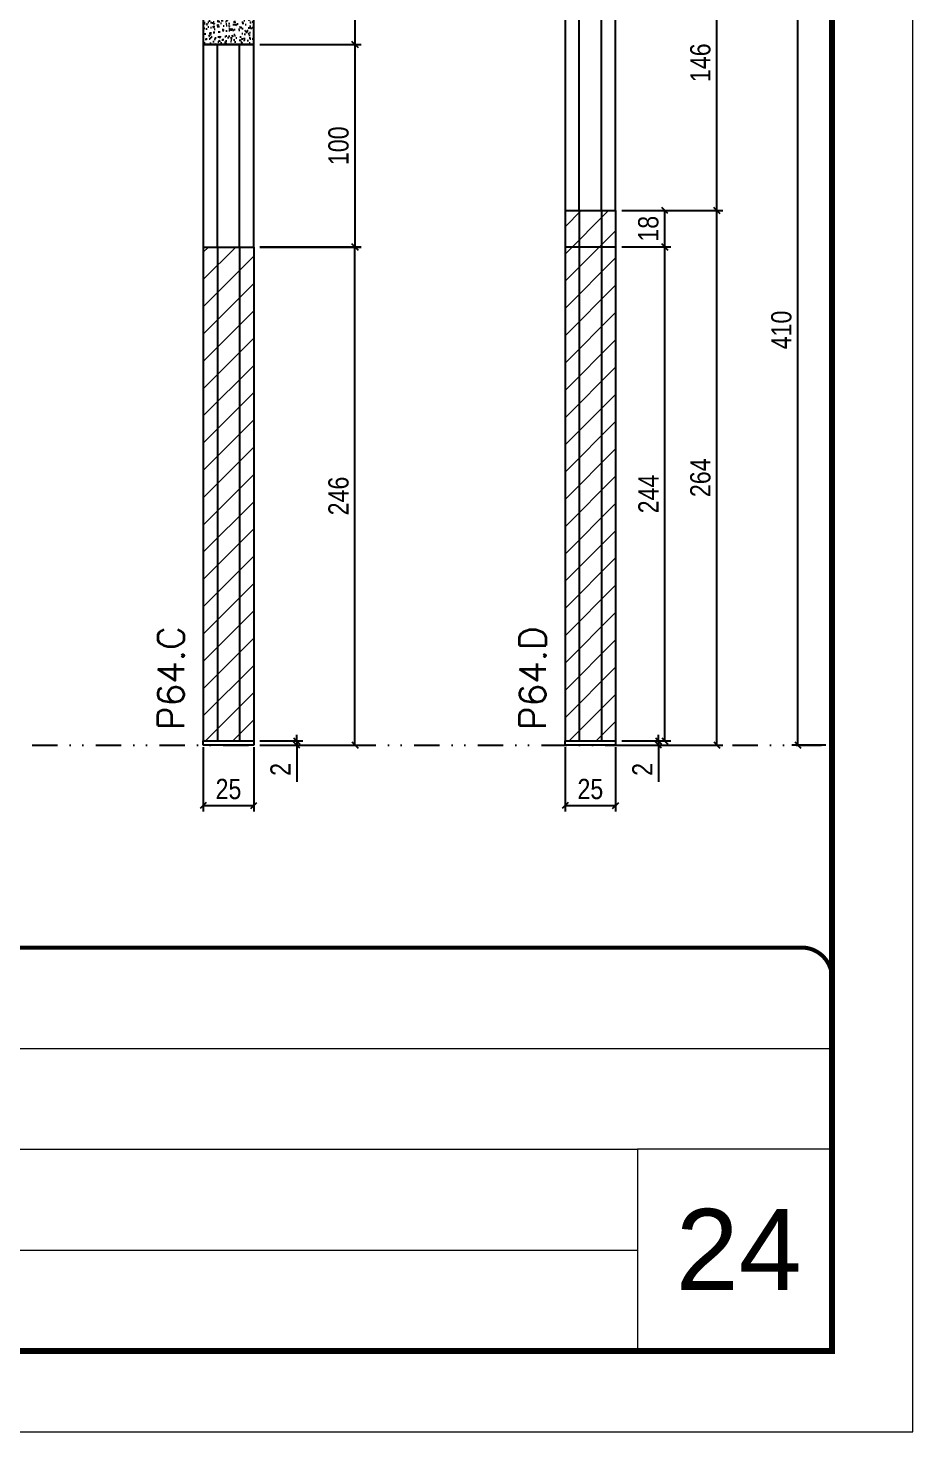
# Model space of a CAD drawing. Extents: x 14400 to 27878, y -21631 to 6985.
# Drawn here: x 20230 to 20667, y 192 to 885 of the extents above; entities that cross this region are included whole.
import ezdxf

# ---------------------------------------------------------------- set-up
doc = ezdxf.new("R2010")
doc.units = 0
for name, pattern in [('CONTINUO', [0]), ('DASHED', [0.75, 0.5, -0.25]), ('DIVIDE2', [0.625, 0.25, -0.125, 0, -0.125, 0, -0.125])]:
    doc.linetypes.add(name, pattern=pattern)
for name, color, linetype, lineweight in [('CARIMBO', 255, 'Continuous', 9), ('Folhas', 255, 'Continuous', 9), ('Hachura', 251, 'Continuous', 9), ('SARRAFO DE PRESSAO', 251, 'DASHED', 9), ('Texto Seção', 7, 'Continuous', 15)]:
    doc.layers.add(name, color=color, linetype=linetype, lineweight=lineweight)
for name, color, linetype in [('COTA', 241, 'Continuous'), ('Nível', 160, 'Continuous'), ('Painéis', 200, 'Continuous'), ('SARR_2.2x7', 40, 'Continuous')]:
    doc.layers.add(name, color=color, linetype=linetype)
doc.styles.add('ARIAL', font='arial.ttf')
doc.styles.add('COTA TECNICA', font='techl___.ttf', dxfattribs={"height": 10})
doc.styles.add('COTA TECNICA-50', font='techl___.ttf', dxfattribs={"height": 10})
doc.styles.add('REGUA-120', font='ROMANS.shx', dxfattribs={"height": 15})
doc.dimstyles.new('COTA PAINEL-50', dxfattribs={"dimtxt": 10, "dimasz": 3, "dimexe": 3, "dimexo": 3, "dimgap": 3, "dimtad": 1, "dimdec": 1, "dimzin": 12, "dimdsep": 46, "dimtxsty": 'COTA TECNICA-50', "dimblk1": 'OBLIQUE', "dimblk2": 'OBLIQUE', "dimsah": 1, "dimcen": 0.9, "dimclrd": 4, "dimclre": 4, "dimclrt": 240, "dimadec": 1, "dimazin": 3, "dimtfac": 1, "dimtdec": 1, "dimtmove": 0, "dimatfit": 3, "dimfxl": 1, "dimtolj": 1, "dimtzin": 12, "dimarcsym": 0})
doc.dimstyles.new('PAINEL', dxfattribs={"dimtxt": 10, "dimasz": 3, "dimexe": 3, "dimexo": 3, "dimgap": 3, "dimtad": 1, "dimdec": 1, "dimzin": 12, "dimdsep": 46, "dimtxsty": 'COTA TECNICA', "dimblk1": 'OBLIQUE', "dimblk2": 'OBLIQUE', "dimsah": 1, "dimcen": 0.9, "dimclrd": 4, "dimclre": 4, "dimclrt": 240, "dimadec": 1, "dimazin": 3, "dimtfac": 1, "dimtdec": 1, "dimtmove": 0, "dimatfit": 3, "dimfxl": 1, "dimtolj": 1, "dimtzin": 12, "dimarcsym": 0})

# ---------------------------------------------------------------- blocks, each defined once
blk = doc.blocks.new('9999999999')
at = {"color": 30, "linetype": 'CONTINUO'}
for p, q in [((98564.56, 34379.64), (99583.98, 34379.64)), ((98564.56, 34329.83), (99487.98, 34329.83)), ((99583.98, 34329.83), (99487.98, 34329.83)), ((99487.98, 34329.83), (99487.98, 34230.21)), ((98564.56, 34280.02), (99487.98, 34280.02))]:
    blk.add_line(p, q, dxfattribs=at)
at = {"color": 30, "linetype": 'CONTINUO', "const_width": 2}
blk.add_lwpolyline([(99583.98, 34230.21), (99583.98, 34414.45, 0.414214), (99568.98, 34429.45), (98228.98, 34429.45, 0.414214), (98213.98, 34414.45), (98213.98, 34245.21, 0.414214), (98228.98, 34230.21), (99583.98, 34230.21)], format="xyb", dxfattribs=at)
at = {"layer": 'Folhas'}
blk.add_lwpolyline([(98138.98, 34190.21), (99623.98, 34190.21), (99623.98, 35240.21), (98138.98, 35240.21)], close=True, dxfattribs=at)
at = {"layer": 'Folhas', "color": 30, "const_width": 3}
blk.add_lwpolyline([(98213.98, 34230.21), (99583.98, 34230.21), (99583.98, 35200.21), (98213.98, 35200.21)], close=True, dxfattribs=at)
blk = doc.blocks.new('_Oblique')
at = {"color": 0, "linetype": 'ByBlock', "lineweight": -2}
blk.add_line((-0.5, -0.5), (0.5, 0.5), dxfattribs=at)
blk = doc.blocks.new('*D1750')
at = {"layer": 'COTA', "color": 4, "lineweight": -2, "transparency": 16777216}
for p, q in [((20316.4, 530.13), (20316.4, 498.24)), ((20341.4, 530.13), (20341.4, 498.24)), ((20316.4, 501.24), (20341.4, 501.24))]:
    blk.add_line(p, q, dxfattribs=at)
at = {"layer": 'Defpoints', "color": 0, "transparency": 16777216}
for p in [(20316.4, 533.13), (20341.4, 533.13), (20341.4, 501.24)]:
    blk.add_point(p, dxfattribs=at)
at = {"layer": 'COTA', "color": 4, "lineweight": -2, "transparency": 16777216, "xscale": 3, "yscale": 3, "zscale": 3, "rotation": 180}
blk.add_blockref('_Oblique', (20316.4, 501.24), dxfattribs=at)
at = {"layer": 'COTA', "color": 4, "lineweight": -2, "transparency": 16777216, "xscale": 3, "yscale": 3, "zscale": 3}
blk.add_blockref('_Oblique', (20341.4, 501.24), dxfattribs=at)
at = {"layer": 'COTA', "color": 240, "transparency": 16777216, "insert": (20328.9, 509.35), "char_height": 10, "attachment_point": 5, "style": 'COTA TECNICA'}
blk.add_mtext('\\A1;25', dxfattribs=at)
blk = doc.blocks.new('*D1751')
at = {"layer": 'COTA', "color": 4, "lineweight": -2, "transparency": 16777216}
for p, q in [((20362.59, 533.13), (20362.59, 536.13)), ((20344.4, 533.13), (20365.59, 533.13)), ((20344.4, 531.13), (20365.59, 531.13)), ((20362.59, 533.13), (20362.59, 531.13)), ((20362.59, 531.13), (20362.59, 513.02))]:
    blk.add_line(p, q, dxfattribs=at)
at = {"layer": 'Defpoints', "color": 0, "transparency": 16777216}
for p in [(20341.4, 533.13), (20341.4, 531.13), (20362.59, 533.13)]:
    blk.add_point(p, dxfattribs=at)
at = {"layer": 'COTA', "color": 4, "lineweight": -2, "transparency": 16777216, "xscale": 3, "yscale": 3, "zscale": 3}
for p, rotation in [((20362.59, 533.13), 270), ((20362.59, 531.13), 90)]:
    blk.add_blockref('_Oblique', p, dxfattribs=dict(at, rotation=rotation))
at = {"layer": 'COTA', "color": 240, "transparency": 16777216, "insert": (20354.59, 519.08), "char_height": 10, "attachment_point": 5, "rotation": 90, "style": 'COTA TECNICA-50'}
blk.add_mtext('\\A1;2', dxfattribs=at)
blk = doc.blocks.new('*D1752')
at = {"layer": 'COTA', "color": 4, "linetype": 'ByBlock', "lineweight": -2, "transparency": 16777216}
for p, q in [((20344.4, 941.13), (20394.39, 941.13)), ((20391.39, 941.13), (20391.39, 877.11)), ((20344.4, 877.11), (20394.39, 877.11))]:
    blk.add_line(p, q, dxfattribs=at)
at = {"layer": 'Defpoints', "color": 0, "linetype": 'ByBlock', "transparency": 16777216}
for p in [(20341.4, 941.13), (20341.4, 877.11), (20391.39, 877.11)]:
    blk.add_point(p, dxfattribs=at)
at = {"layer": 'COTA', "color": 4, "linetype": 'ByBlock', "lineweight": -2, "transparency": 16777216, "xscale": 3, "yscale": 3, "zscale": 3}
for p, rotation in [((20391.39, 941.13), 90), ((20391.39, 877.11), 270)]:
    blk.add_blockref('_Oblique', p, dxfattribs=dict(at, rotation=rotation))
at = {"layer": 'COTA', "color": 240, "linetype": 'ByBlock', "transparency": 16777216, "insert": (20383.29, 909.12), "char_height": 10, "attachment_point": 5, "rotation": 90, "style": 'COTA TECNICA'}
blk.add_mtext('\\A1;64', dxfattribs=at)
blk = doc.blocks.new('*D1753')
at = {"layer": 'COTA', "color": 4, "lineweight": -2, "transparency": 16777216}
for p, q in [((20344.4, 777.13), (20394.39, 777.13)), ((20391.39, 531.13), (20391.39, 777.13)), ((20344.4, 531.13), (20394.39, 531.13))]:
    blk.add_line(p, q, dxfattribs=at)
at = {"layer": 'Defpoints', "color": 0, "transparency": 16777216}
for p in [(20341.4, 777.13), (20391.39, 777.13), (20341.4, 531.13)]:
    blk.add_point(p, dxfattribs=at)
at = {"layer": 'COTA', "color": 4, "lineweight": -2, "transparency": 16777216, "xscale": 3, "yscale": 3, "zscale": 3}
for p, rotation in [((20391.39, 777.13), 90), ((20391.39, 531.13), 270)]:
    blk.add_blockref('_Oblique', p, dxfattribs=dict(at, rotation=rotation))
at = {"layer": 'COTA', "color": 240, "transparency": 16777216, "insert": (20383.29, 654.13), "char_height": 10, "attachment_point": 5, "rotation": 90, "style": 'COTA TECNICA-50'}
blk.add_mtext('\\A1;246', dxfattribs=at)
blk = doc.blocks.new('*D1744')
at = {"layer": 'COTA', "color": 4, "lineweight": -2, "transparency": 16777216}
for p, q in [((20495.14, 530.13), (20495.14, 498.24)), ((20520.14, 530.13), (20520.14, 498.24)), ((20495.14, 501.24), (20520.14, 501.24))]:
    blk.add_line(p, q, dxfattribs=at)
at = {"layer": 'Defpoints', "color": 0, "transparency": 16777216}
for p in [(20495.14, 533.13), (20520.14, 533.13), (20520.14, 501.24)]:
    blk.add_point(p, dxfattribs=at)
at = {"layer": 'COTA', "color": 4, "lineweight": -2, "transparency": 16777216, "xscale": 3, "yscale": 3, "zscale": 3, "rotation": 180}
blk.add_blockref('_Oblique', (20495.14, 501.24), dxfattribs=at)
at = {"layer": 'COTA', "color": 4, "lineweight": -2, "transparency": 16777216, "xscale": 3, "yscale": 3, "zscale": 3}
blk.add_blockref('_Oblique', (20520.14, 501.24), dxfattribs=at)
at = {"layer": 'COTA', "color": 240, "transparency": 16777216, "insert": (20507.64, 509.35), "char_height": 10, "attachment_point": 5, "style": 'COTA TECNICA'}
blk.add_mtext('\\A1;25', dxfattribs=at)
blk = doc.blocks.new('*D1745')
at = {"layer": 'COTA', "color": 4, "lineweight": -2, "transparency": 16777216}
for p, q in [((20541.33, 533.13), (20541.33, 536.13)), ((20523.14, 533.13), (20544.33, 533.13)), ((20523.14, 531.13), (20544.33, 531.13)), ((20541.33, 533.13), (20541.33, 531.13)), ((20541.33, 531.13), (20541.33, 513.02))]:
    blk.add_line(p, q, dxfattribs=at)
at = {"layer": 'Defpoints', "color": 0, "transparency": 16777216}
for p in [(20520.14, 533.13), (20520.14, 531.13), (20541.33, 533.13)]:
    blk.add_point(p, dxfattribs=at)
at = {"layer": 'COTA', "color": 4, "lineweight": -2, "transparency": 16777216, "xscale": 3, "yscale": 3, "zscale": 3}
for p, rotation in [((20541.33, 533.13), 270), ((20541.33, 531.13), 90)]:
    blk.add_blockref('_Oblique', p, dxfattribs=dict(at, rotation=rotation))
at = {"layer": 'COTA', "color": 240, "transparency": 16777216, "insert": (20533.33, 519.08), "char_height": 10, "attachment_point": 5, "rotation": 90, "style": 'COTA TECNICA-50'}
blk.add_mtext('\\A1;2', dxfattribs=at)
blk = doc.blocks.new('*D1746')
at = {"layer": 'COTA', "color": 4, "lineweight": -2, "transparency": 16777216}
for p, q in [((20523.14, 795.13), (20573.13, 795.13)), ((20570.13, 531.13), (20570.13, 795.13)), ((20523.14, 531.13), (20573.13, 531.13))]:
    blk.add_line(p, q, dxfattribs=at)
at = {"layer": 'Defpoints', "color": 0, "transparency": 16777216}
for p in [(20520.14, 795.13), (20570.13, 795.13), (20520.14, 531.13)]:
    blk.add_point(p, dxfattribs=at)
at = {"layer": 'COTA', "color": 4, "lineweight": -2, "transparency": 16777216, "xscale": 3, "yscale": 3, "zscale": 3}
for p, rotation in [((20570.13, 795.13), 90), ((20570.13, 531.13), 270)]:
    blk.add_blockref('_Oblique', p, dxfattribs=dict(at, rotation=rotation))
at = {"layer": 'COTA', "color": 240, "transparency": 16777216, "insert": (20562.03, 663.13), "char_height": 10, "attachment_point": 5, "rotation": 90, "style": 'COTA TECNICA-50'}
blk.add_mtext('\\A1;264', dxfattribs=at)
blk = doc.blocks.new('*D1747')
at = {"layer": 'COTA', "color": 4, "lineweight": -2, "transparency": 16777216}
for p, q in [((20523.14, 777.13), (20547.41, 777.13)), ((20544.41, 533.13), (20544.41, 777.13)), ((20523.14, 533.13), (20547.41, 533.13))]:
    blk.add_line(p, q, dxfattribs=at)
at = {"layer": 'Defpoints', "color": 0, "transparency": 16777216}
for p in [(20520.14, 777.13), (20544.41, 777.13), (20520.14, 533.13)]:
    blk.add_point(p, dxfattribs=at)
at = {"layer": 'COTA', "color": 4, "lineweight": -2, "transparency": 16777216, "xscale": 3, "yscale": 3, "zscale": 3}
for p, rotation in [((20544.41, 777.13), 90), ((20544.41, 533.13), 270)]:
    blk.add_blockref('_Oblique', p, dxfattribs=dict(at, rotation=rotation))
at = {"layer": 'COTA', "color": 240, "transparency": 16777216, "insert": (20536.33, 655.13), "char_height": 10, "attachment_point": 5, "rotation": 90, "style": 'COTA TECNICA'}
blk.add_mtext('\\A1;244', dxfattribs=at)
blk = doc.blocks.new('*D1748')
at = {"layer": 'COTA', "color": 4, "lineweight": -2, "transparency": 16777216}
for p, q in [((20523.14, 795.13), (20547.41, 795.13)), ((20544.41, 777.13), (20544.41, 795.13)), ((20523.14, 777.13), (20547.41, 777.13))]:
    blk.add_line(p, q, dxfattribs=at)
at = {"layer": 'Defpoints', "color": 0, "transparency": 16777216}
for p in [(20520.14, 795.13), (20544.41, 795.13), (20520.14, 777.13)]:
    blk.add_point(p, dxfattribs=at)
at = {"layer": 'COTA', "color": 4, "lineweight": -2, "transparency": 16777216, "xscale": 3, "yscale": 3, "zscale": 3}
for p, rotation in [((20544.41, 795.13), 90), ((20544.41, 777.13), 270)]:
    blk.add_blockref('_Oblique', p, dxfattribs=dict(at, rotation=rotation))
at = {"layer": 'COTA', "color": 240, "transparency": 16777216, "insert": (20536.31, 786.13), "char_height": 10, "attachment_point": 5, "rotation": 90, "style": 'COTA TECNICA'}
blk.add_mtext('\\A1;18', dxfattribs=at)
blk = doc.blocks.new('*D1749')
at = {"layer": 'COTA', "color": 4, "lineweight": -2, "transparency": 16777216}
for p, q in [((20344.4, 877.11), (20394.39, 877.11)), ((20391.39, 877.11), (20391.39, 777.11)), ((20344.4, 777.11), (20394.39, 777.11))]:
    blk.add_line(p, q, dxfattribs=at)
at = {"layer": 'Defpoints', "color": 0, "transparency": 16777216}
for p in [(20341.4, 877.11), (20341.4, 777.11), (20391.39, 777.11)]:
    blk.add_point(p, dxfattribs=at)
at = {"layer": 'COTA', "color": 4, "lineweight": -2, "transparency": 16777216, "xscale": 3, "yscale": 3, "zscale": 3}
for p, rotation in [((20391.39, 877.11), 90), ((20391.39, 777.11), 270)]:
    blk.add_blockref('_Oblique', p, dxfattribs=dict(at, rotation=rotation))
at = {"layer": 'COTA', "color": 240, "transparency": 16777216, "insert": (20383.29, 827.11), "char_height": 10, "attachment_point": 5, "rotation": 90, "style": 'COTA TECNICA'}
blk.add_mtext('\\A1;100', dxfattribs=at)
blk = doc.blocks.new('*D3967')
at = {"layer": 'COTA', "color": 4, "lineweight": -2, "transparency": 16777216}
for p, q in [((20623.97, 941.13), (20607.13, 941.13)), ((20610.13, 531.13), (20610.13, 941.13)), ((20623.97, 531.13), (20607.13, 531.13))]:
    blk.add_line(p, q, dxfattribs=at)
at = {"layer": 'Defpoints', "color": 0, "transparency": 16777216}
for p in [(20610.13, 941.13), (20626.97, 941.13), (20626.97, 531.13)]:
    blk.add_point(p, dxfattribs=at)
at = {"layer": 'COTA', "color": 4, "lineweight": -2, "transparency": 16777216, "xscale": 3, "yscale": 3, "zscale": 3}
for p, rotation in [((20610.13, 941.13), 90), ((20610.13, 531.13), 270)]:
    blk.add_blockref('_Oblique', p, dxfattribs=dict(at, rotation=rotation))
at = {"layer": 'COTA', "color": 240, "transparency": 16777216, "insert": (20602.03, 736.13), "char_height": 10, "attachment_point": 5, "rotation": 90, "style": 'COTA TECNICA'}
blk.add_mtext('\\A1;410', dxfattribs=at)
blk = doc.blocks.new('*D3973')
at = {"layer": 'COTA', "color": 4, "lineweight": -2, "transparency": 16777216}
for p, q in [((20523.14, 941.13), (20573.13, 941.13)), ((20570.13, 795.11), (20570.13, 941.13)), ((20523.14, 795.11), (20573.13, 795.11))]:
    blk.add_line(p, q, dxfattribs=at)
at = {"layer": 'Defpoints', "color": 0, "transparency": 16777216}
for p in [(20520.14, 941.13), (20570.13, 941.13), (20520.14, 795.11)]:
    blk.add_point(p, dxfattribs=at)
at = {"layer": 'COTA', "color": 4, "lineweight": -2, "transparency": 16777216, "xscale": 3, "yscale": 3, "zscale": 3}
for p, rotation in [((20570.13, 941.13), 90), ((20570.13, 795.11), 270)]:
    blk.add_blockref('_Oblique', p, dxfattribs=dict(at, rotation=rotation))
at = {"layer": 'COTA', "color": 240, "transparency": 16777216, "insert": (20562.03, 868.12), "char_height": 10, "attachment_point": 5, "rotation": 90, "style": 'COTA TECNICA'}
blk.add_mtext('\\A1;146', dxfattribs=at)

msp = doc.modelspace()

# ---------------------------------------------------------------- hatches: boundary and pattern name
at = {"layer": 'COTA'}
h = msp.add_hatch(dxfattribs=at)
h.set_pattern_fill('AR-CONC', color=256, scale=0.03)
h.set_pattern_definition([(50, (4768.5, 1198.575), (5.4655401, -0.4781726), [0.5715, -6.2865]), (355, (4768.5, 1198.575), (-1.0573026, 5.7317054), [0.4572, -5.0292175]), (100.451445, (4768.9555, 1198.535), (4.4082374, 5.2535326), [0.4857003, -5.3427073]), (46.1842, (4768.5, 1200.099), (8.1323712, -1.2612698), [0.85725, -9.42975]), (96.63556, (4769.178, 1199.994), (7.122124, 7.4227837), [0.7285507, -8.0140682]), (351.18415, (4768.5, 1200.099), (7.122124, 7.4227837), [0.685799, -7.543792]), (21, (4769.262, 1199.718), (4.5484317, -3.067956), [0.5715, -6.2865]), (326, (4769.262, 1199.718), (1.8540609, 5.525639), [0.4572, -5.0292]), (71.451445, (4769.641, 1199.4624), (6.4024926, 2.457683), [0.4857003, -5.3426981]), (37.5, (4768.5, 1198.5751), (0.0926581, 2.53665117), [0, -4.96824, 0, -5.1054, 0, -5.04825]), (7.5, (4768.5, 1198.575), (2.00458988, 3.00541724), [0, -2.91084, 0, -4.85394, 0, -1.92405]), (327.5, (4766.8007, 1198.5751), (4.06771786, -0.17186232), [0, -1.905, 0, -5.9436, 0, -7.8867]), (317.5, (4766.0387, 1198.575), (4.44387544, 0.7627947), [0, -2.4765, 0, -3.94716, 0, -5.6007])])
h.paths.add_polyline_path([(20341.4, 941.13), (20316.4, 941.13), (20316.4, 877.11), (20341.4, 877.11)])
at = {"layer": 'Hachura', "linetype": 'ByBlock'}
h = msp.add_hatch(dxfattribs=at)
h.set_pattern_fill('ANSI31', color=256, scale=3)
h.set_pattern_definition([(45, (3170, 1148.575), (-6.735192, 6.735192), [])])
h.paths.add_polyline_path([(20520.14, 777.13), (20520.14, 795.11), (20495.14, 795.11), (20495.14, 777.13)])
h.paths.add_polyline_path([(20495.14, 533.13), (20520.14, 533.13), (20520.14, 777.13), (20495.14, 777.13)])
h = msp.add_hatch(dxfattribs=at)
h.set_pattern_fill('ANSI31', color=256, scale=3)
h.set_pattern_definition([(45, (4768.5, 1148.575), (-6.735192, 6.735192), [])])
h.paths.add_polyline_path([(20341.4, 777.13), (20341.4, 777.11), (20316.4, 777.11), (20316.4, 777.13)], flags=17)
h.paths.add_polyline_path([(20316.4, 533.13), (20341.4, 533.13), (20341.4, 777.13), (20316.4, 777.13)])

# ---------------------------------------------------------------- linework, layer by layer
at = {"layer": 'COTA', "linetype": 'ByBlock'}
msp.add_lwpolyline([(20316.4, 877.11), (20341.4, 877.11), (20341.4, 941.13), (20316.4, 941.13)], close=True, dxfattribs=at)
at = {"layer": 'Nível', "color": 4, "linetype": 'DIVIDE2', "ltscale": 50}
msp.add_line((19256.97, 531.13), (20626.97, 531.13), dxfattribs=at)
at = {"layer": 'Painéis'}
for p, q in [((20495.14, 795.11), (20495.14, 533.13)), ((20520.14, 795.11), (20520.14, 533.13)), ((20316.4, 777.11), (20316.4, 533.13)), ((20341.4, 777.11), (20341.4, 533.13)), ((20495.14, 777.13), (20520.14, 777.13)), ((20316.4, 533.13), (20341.4, 533.13)), ((20316.4, 531.13), (20316.4, 533.13)), ((20341.4, 531.13), (20316.4, 531.13)), ((20341.4, 533.13), (20341.4, 531.13)), ((20495.14, 533.13), (20520.14, 533.13)), ((20495.14, 531.13), (20495.14, 533.13)), ((20520.14, 531.13), (20495.14, 531.13)), ((20520.14, 533.13), (20520.14, 531.13))]:
    msp.add_line(p, q, dxfattribs=at)
for points in [[(20495.14, 795.11), (20520.14, 795.11), (20520.14, 941.13), (20495.14, 941.13)], [(20316.4, 777.11), (20341.4, 777.11), (20341.4, 877.11), (20316.4, 877.11)]]:
    msp.add_lwpolyline(points, close=True, dxfattribs=at)
at = {"layer": 'SARR_2.2x7'}
for p, q in [((20502.12, 795.13), (20502.12, 941.13)), ((20513.12, 795.13), (20513.12, 941.13)), ((20323.4, 777.13), (20323.4, 877.11)), ((20334.4, 777.13), (20334.4, 877.11)), ((20502.14, 795.13), (20502.14, 533.13)), ((20513.14, 795.13), (20513.14, 533.13)), ((20323.4, 777.13), (20323.4, 533.13)), ((20334.4, 777.13), (20334.4, 533.13))]:
    msp.add_line(p, q, dxfattribs=at)

# ---------------------------------------------------------------- block references
at = {"layer": 'SARRAFO DE PRESSAO', "color": 6, "linetype": 'ByBlock'}
msp.add_blockref('9999999999', (-78957.01, -33998.35), dxfattribs=at)

# ---------------------------------------------------------------- texts
at = {"layer": 'CARIMBO', "style": 'ARIAL'}
msp.add_text('24', height=40, dxfattribs=at).set_placement((20549.83, 262))
at = {"layer": 'Texto Seção', "char_height": 13, "width": 370.6998, "attachment_point": 7, "rotation": 90, "style": 'REGUA-120'}
for s, insert in [('P64.C', (20306.95, 538.55)), ('P64.D', (20485.69, 538.55))]:
    msp.add_mtext(s, dxfattribs=dict(at, insert=insert))

# ---------------------------------------------------------------- dimensions: what is measured, and where the dimension line sits
at = {"layer": 'COTA', "linetype": 'ByBlock'}
dim = msp.add_linear_dim(base=(20391.39, 877.11), p1=(20341.4, 941.13), p2=(20341.4, 877.11), angle=90, dimstyle='PAINEL', dxfattribs=at)
dim.commit()
dim.dimension.update_dxf_attribs({"geometry": '*D1752', "text_midpoint": (20383.29, 909.12)})
at = {"layer": 'COTA'}
for base, p1, p2, dimstyle, picture, middle in [((20570.13, 941.13), (20520.14, 795.11), (20520.14, 941.13), 'PAINEL', '*D3973', (20562.03, 868.12)), ((20610.13, 941.13), (20626.97, 531.13), (20626.97, 941.13), 'PAINEL', '*D3967', (20602.03, 736.13)), ((20391.39, 777.11), (20341.4, 877.11), (20341.4, 777.11), 'PAINEL', '*D1749', (20383.29, 827.11)), ((20570.13, 795.13), (20520.14, 531.13), (20520.14, 795.13), 'COTA PAINEL-50', '*D1746', (20562.03, 663.13)), ((20544.41, 795.13), (20520.14, 777.13), (20520.14, 795.13), 'PAINEL', '*D1748', (20536.31, 786.13)), ((20391.39, 777.13), (20341.4, 531.13), (20341.4, 777.13), 'COTA PAINEL-50', '*D1753', (20383.29, 654.13)), ((20544.41, 777.13), (20520.14, 533.13), (20520.14, 777.13), 'PAINEL', '*D1747', (20536.33, 655.13))]:
    dim = msp.add_linear_dim(base=base, p1=p1, p2=p2, angle=90, dimstyle=dimstyle, dxfattribs=at)
    dim.commit()
    dim.dimension.update_dxf_attribs({"geometry": picture, "text_midpoint": middle})
for base, p1, p2, picture, middle in [((20362.59, 533.13), (20341.4, 531.13), (20341.4, 533.13), '*D1751', (20362.59, 519.08)), ((20541.33, 533.13), (20520.14, 531.13), (20520.14, 533.13), '*D1745', (20541.33, 519.08))]:
    dim = msp.add_linear_dim(base=base, p1=p1, p2=p2, angle=90, dimstyle='COTA PAINEL-50', dxfattribs=at)
    dim.commit()
    dim.dimension.update_dxf_attribs({"geometry": picture, "text_midpoint": middle, "dimtype": 160})
for base, p1, p2, picture, middle in [((20341.4, 501.24), (20316.4, 533.13), (20341.4, 533.13), '*D1750', (20328.9, 509.35)), ((20520.14, 501.24), (20495.14, 533.13), (20520.14, 533.13), '*D1744', (20507.64, 509.35))]:
    dim = msp.add_linear_dim(base=base, p1=p1, p2=p2, dimstyle='PAINEL', override={"dimarcsym": 2}, dxfattribs=at)
    dim.commit()
    dim.dimension.update_dxf_attribs({"geometry": picture, "text_midpoint": middle})

doc.saveas('drawing.dxf')
